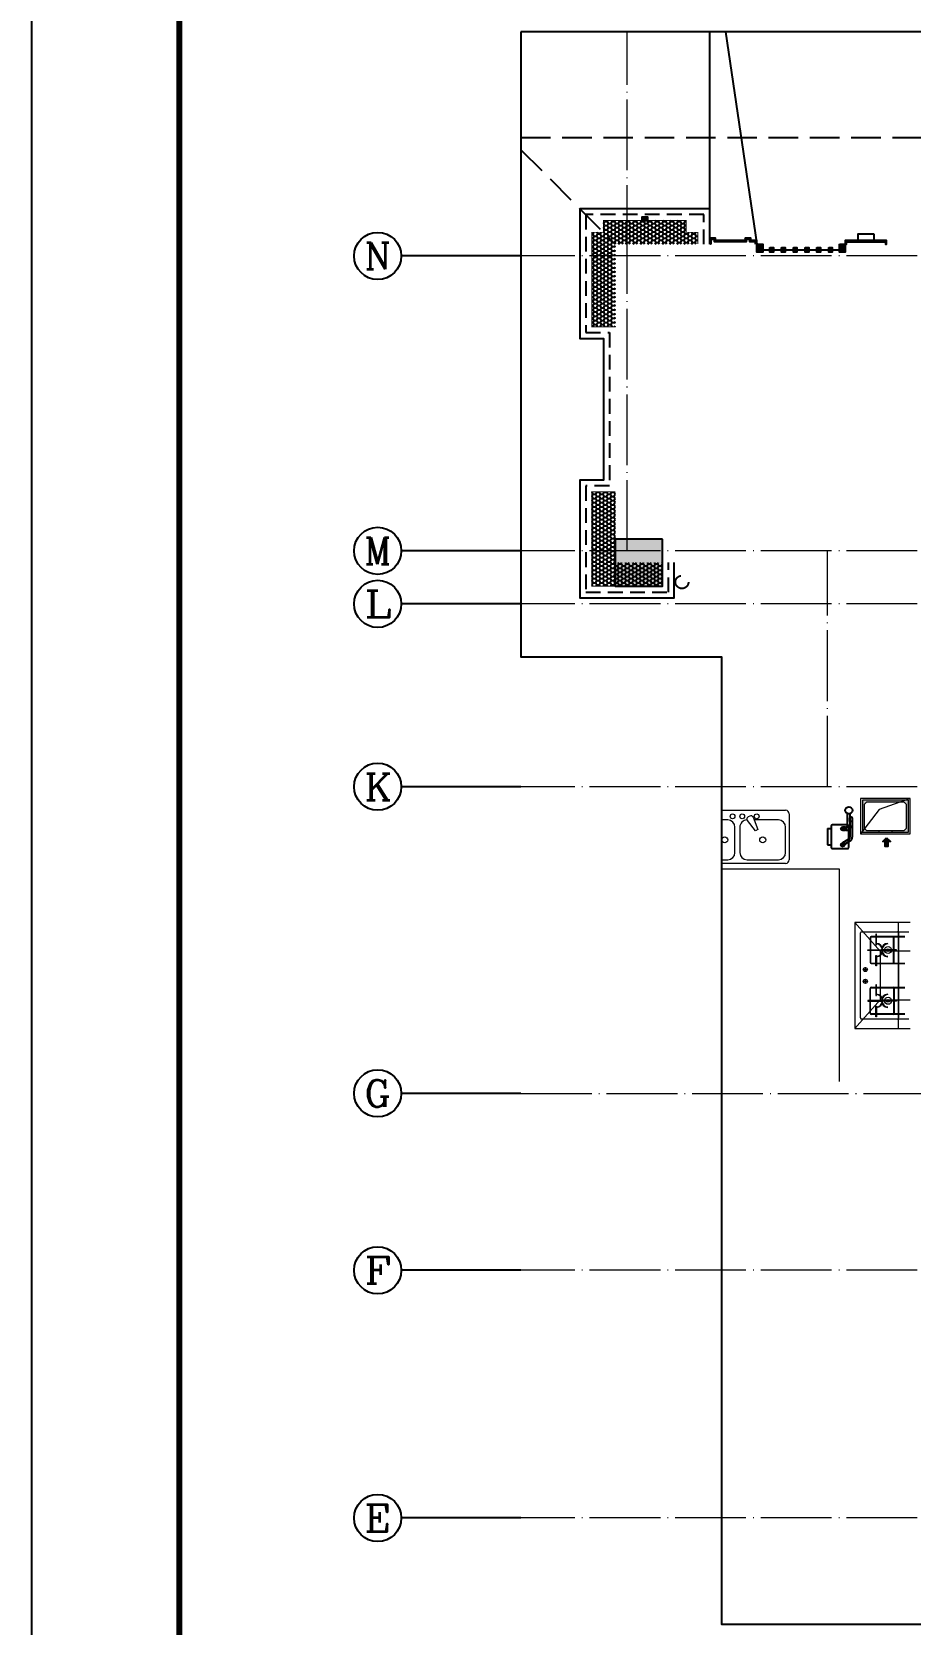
# Model space of a CAD drawing. Extents: x 27938 to 725830, y -209821 to 1628073.
# Drawn here: x 394030 to 401478, y 53162 to 66662 of the extents above; entities that cross this region are included whole.
import ezdxf
from ezdxf.enums import TextEntityAlignment as Align

# ---------------------------------------------------------------- set-up
doc = ezdxf.new("R2010")
doc.units = 0
doc.header["$LTSCALE"] = 1000
doc.header["$MEASUREMENT"] = 0
for name, pattern in [('DASH', [0.35, 0.25, -0.1]), ('DOTE', [2.42, 2, -0.2, 0.02, -0.2]), ('HIDDEN', [0.375, 0.25, -0.125])]:
    doc.linetypes.add(name, pattern=pattern)
for name, color, linetype in [('A-EQPM-MECH', 191, 'Continuous'), ('AH-FURNITURE', 1, 'Continuous'), ('AXIS', 3, 'Continuous'), ('AXIS_TEXT', 4, 'Continuous'), ('DIM_SYMB', 3, 'Continuous'), ('VPIPE-雨水', 4, 'DASH'), ('修改标示', 212, 'Continuous'), ('卫生间', 6, 'Continuous'), ('图框', 140, 'Continuous'), ('建筑-排气道', 9, 'Continuous'), ('看线', 251, 'Continuous'), ('立面', 73, 'Continuous'), ('立面-看线', 251, 'Continuous'), ('铝合金', 144, 'Continuous')]:
    doc.layers.add(name, color=color, linetype=linetype)
for name, color, linetype, lineweight in [('DOTE', 19, 'DOTE', 9), ('LVTRY', 1, 'Continuous', 13), ('PUB_HATCH', 8, 'Continuous', 9), ('立面-洞口示意', 152, 'Continuous', 13)]:
    doc.layers.add(name, color=color, linetype=linetype, lineweight=lineweight)
doc.layers.add('yichutu', color=7, linetype='Continuous', true_color=0xffffff, plot=False)
doc.styles.add('_TCH_AXIS', font='COMPLEX', dxfattribs={"bigfont": 'GBCBIG'})
doc.styles.add('COMPLEX', font='COMPLEX')
doc.styles.add('DIM_FONT', font='SIMPLEX.shx', dxfattribs={"width": 0.56})

# ---------------------------------------------------------------- blocks, each defined once
blk = doc.blocks.new('yct-841-594-84100-59399.9999999999-100-1000.0')
at = {"layer": 'yichutu', "color": 7, "true_color": 0xffffff}
blk.add_lwpolyline([(0, 0), (0, 59400), (84100, 59400), (84100, 0)], close=True, dxfattribs=at)
blk = doc.blocks.new('A$C7D502F78')
at = {"layer": '修改标示', "ltscale": 2}
blk.add_lwpolyline([(-151, 197), (-11, 197), (-11, 142), (-151, 142)], close=True, dxfattribs=at)
blk = doc.blocks.new('A$C028C60F5')
at = {"color": 6}
blk.add_lwpolyline([(400, 0), (0, 0), (0, -400), (400, -400)], close=True, dxfattribs=at)
at = {"layer": 'PUB_HATCH'}
blk.add_solid([(0, -400), (400, -400), (0, 0), (400, 0)], dxfattribs=at)
blk = doc.blocks.new('A$C3EFA6995')
for p in [(9700, -2400), (15900, -2400)]:
    blk.add_blockref('A$C028C60F5', p)
blk = doc.blocks.new('A$C60D053AF')
at = {"layer": 'AH-FURNITURE', "color": 8}
for p, q in [((233, -90), (128, -90)), ((233, -110), (128, -110)), ((193, -71), (328, -71)), ((193, -91), (328, -91)), ((245, -129), (245, -122)), ((265, -129), (265, -122)), ((342, -97), (370, -143)), ((356, -83), (384, -129)), ((255, -281), (255, -251)), ((393, -281), (393, -251)), ((255, -281), (393, -281))]:
    blk.add_line(p, q, dxfattribs=at)
for points in [[(170, -68, 1), (170, -94), (193, -94), (193, -68)], [(234, -251), (414, -251, 0.414214), (424, -241), (424, -111, 0.414214), (414, -101), (234, -101, 0.414214), (224, -111), (224, -241, 0.414214)], [(268, -122), (268, -107, 0.414214), (248, -87), (233, -87), (233, -113), (242, -113), (242, -122)], [(242, -152, 1), (268, -152), (268, -129), (242, -129)], [(384, -161, 1), (402, -143), (386, -127), (368, -145)]]:
    blk.add_lwpolyline(points, format="xyb", close=True, dxfattribs=at)
for centre, radius in [((100, -100), 30), ((255, -152), 15), ((255, -152), 10), ((393, -152), 15), ((393, -152), 10)]:
    blk.add_circle(centre, radius, dxfattribs=at)
for radius in [40, 20]:
    blk.add_arc((328, -111), radius, 45, 90, dxfattribs=at)
blk = doc.blocks.new('*U69')
h = blk.add_hatch(color=5)
h.set_gradient(color1=(0, 0, 255), rotation=180, tint=1)
h.paths.add_polyline_path([(0, 0), (-6.35, -6.35), (-6.35, -2.159), (-15, -2.159), (-15, 2.159), (-6.35, 2.159), (-6.35, 6.35)])
at = {"color": 0, "linetype": 'Continuous'}
blk.add_lwpolyline([(0, 0), (-6.35, -6.35), (-6.35, -2.159), (-15, -2.159), (-15, 2.159), (-6.35, 2.159), (-6.35, 6.35)], close=True, dxfattribs=at)
blk = doc.blocks.new('sgrsefv')
at = {"layer": 'PUB_HATCH'}
blk.add_hatch(color=256, dxfattribs=at).paths.add_polyline_path([(1112933, 840916), (1112933, 840646), (1113073, 840646), (1113073, 840661), (1112968, 840661), (1112948, 840681), (1112948, 840881), (1112968, 840901), (1113288, 840901), (1113308, 840881), (1113308, 840681), (1113288, 840661), (1113183, 840661), (1113183, 840646), (1113323, 840646), (1113323, 840916)])
at = {"layer": 'LVTRY', "color": 1}
for p, q in [((1113073, 840661), (1113073, 840646)), ((1113183, 840661), (1113183, 840646))]:
    blk.add_line(p, q, dxfattribs=at)
for points in [[(1112918, 840931), (1113338, 840931), (1113338, 840631), (1112918, 840631)], [(1112933, 840916), (1113323, 840916), (1113323, 840646), (1112933, 840646)], [(1113288, 840661), (1112968, 840661), (1112948, 840681), (1112948, 840881), (1112968, 840901), (1113288, 840901), (1113308, 840881), (1113308, 840681), (1113288, 840661)]]:
    blk.add_lwpolyline(points, close=True, dxfattribs=at)
at = {"layer": '立面-洞口示意'}
blk.add_lwpolyline([(1112918, 840931), (1113182, 840837), (1113338, 840631)], dxfattribs=at)
at = {"layer": '建筑-排气道', "xscale": -5, "yscale": 5, "zscale": 5, "rotation": 270}
blk.add_blockref('*U69', (1113118, 840599), dxfattribs=at)
blk = doc.blocks.new('_AXISO')
blk.add_circle((0, 0), 0.5)
at = {"layer": 'AXIS_TEXT', "style": 'COMPLEX', "width": 1.041667}
blk.add_attdef('A', text='', height=0.56, dxfattribs=at).set_placement((-0.25, -0.28), (0.25, -0.28), align=Align.FIT)
blk = doc.blocks.new('A$C4D993397')
at = {"layer": '图框'}
blk.add_lwpolyline([(0, 0), (42050, 0), (42050, -29700), (0, -29700)], close=True, dxfattribs=at)
blk.add_lwpolyline([(0, 0), (42050, 0), (42050, -29700), (0, -29700)], close=True, dxfattribs=at)
at = {"layer": '图框', "const_width": 50}
blk.add_lwpolyline([(41550, -29200), (41550, -500), (1250, -500), (1250, -29200)], close=True, dxfattribs=at)

msp = doc.modelspace()

# ---------------------------------------------------------------- hatches: boundary and pattern name
at = {"layer": '立面'}
h = msp.add_hatch(dxfattribs=at)
h.set_pattern_fill('ANSI31', color=251, scale=2)
h.set_pattern_definition([(45, (-489072.3937, -730503.131), (-2.24506403, 2.24506403), [])])
h.paths.add_polyline_path([(399202.9, 65062.4), (399252.9, 65062.4), (399252.9, 65092.4), (399202.9, 65092.4)])
h = msp.add_hatch(dxfattribs=at)
h.set_pattern_fill('ANSI31', color=251, scale=2)
h.set_pattern_definition([(45, (-301064.645, -890217.961), (-2.24506403, 2.24506403), [])])
h.paths.add_polyline_path([(399777.9, 64862.5), (400177.6, 64862.5), (400177.6, 64892.5), (400127.6, 64892.5), (400127.6, 64912.6), (400077.6, 64912.6), (400077.6, 64892.6), (399827.8, 64892.3), (399827.6, 64912.6), (399777.9, 64912.6)])
h.paths.add_polyline_path([(399787.9, 64862.5), (400167.6, 64862.5), (400167.6, 64882.5), (400117.6, 64882.5), (400117.6, 64902.6), (400087.6, 64902.6), (400087.6, 64882.6), (399817.8, 64882.3), (399817.7, 64902.6), (399787.9, 64902.6)])
h = msp.add_hatch(dxfattribs=at)
h.set_pattern_fill('ANSI31', color=251, scale=2)
h.set_pattern_definition([(45, (-301124.8806, -890218.1434), (-2.24506403, 2.24506403), [])])
h.paths.add_polyline_path([(400177.6, 64862.4), (400227.6, 64862.4), (400227.6, 64795.7), (400177.6, 64795.7)])
h = msp.add_hatch(dxfattribs=at)
h.set_pattern_fill('ANSI31', color=251, scale=2)
h.set_pattern_definition([(45, (-301014.88, -890218.144), (-2.24506403, 2.24506403), [])])
h.paths.add_polyline_path([(400287.6, 64835.4), (400317.6, 64835.4), (400317.6, 64795.7), (400287.6, 64795.7)])
h = msp.add_hatch(dxfattribs=at)
h.set_pattern_fill('ANSI31', color=251, scale=2)
h.set_pattern_definition([(45, (-300914.88, -890218.145), (-2.24506403, 2.24506403), [])])
h.paths.add_polyline_path([(400387.6, 64835.4), (400417.6, 64835.4), (400417.6, 64795.7), (400387.6, 64795.7)])
h = msp.add_hatch(dxfattribs=at)
h.set_pattern_fill('ANSI31', color=251, scale=2)
h.set_pattern_definition([(45, (-300814.88, -890218.1458), (-2.24506403, 2.24506403), [])])
h.paths.add_polyline_path([(400487.6, 64835.4), (400517.6, 64835.4), (400517.6, 64795.7), (400487.6, 64795.7)])
h = msp.add_hatch(dxfattribs=at)
h.set_pattern_fill('ANSI31', color=251, scale=2)
h.set_pattern_definition([(45, (-300714.88, -890218.1467), (-2.24506403, 2.24506403), [])])
h.paths.add_polyline_path([(400587.6, 64835.4), (400617.6, 64835.4), (400617.6, 64795.7), (400587.6, 64795.7)])
h = msp.add_hatch(dxfattribs=at)
h.set_pattern_fill('ANSI31', color=251, scale=2)
h.set_pattern_definition([(45, (-300614.88, -890218.1477), (-2.24506403, 2.24506403), [])])
h.paths.add_polyline_path([(400687.6, 64835.4), (400717.6, 64835.4), (400717.6, 64795.7), (400687.6, 64795.7)])
h = msp.add_hatch(dxfattribs=at)
h.set_pattern_fill('ANSI31', color=251, scale=2)
h.set_pattern_definition([(45, (-300514.88, -890218.1486), (-2.24506403, 2.24506403), [])])
h.paths.add_polyline_path([(400787.6, 64835.4), (400817.6, 64835.4), (400817.6, 64795.7), (400787.6, 64795.7)])
h = msp.add_hatch(dxfattribs=at)
h.set_pattern_fill('ANSI31', color=251, scale=2)
h.set_pattern_definition([(45, (-300424.8773, -890218.1396), (-2.24506403, 2.24506403), [])])
h.paths.add_polyline_path([(400877.6, 64862.4), (400927.6, 64862.4), (400927.6, 64795.7), (400877.6, 64795.7)])
h = msp.add_hatch(dxfattribs=at)
h.set_pattern_fill('ANSI31', color=251, scale=2)
h.set_pattern_definition([(45, (-489272.3937, -731572.6303), (-2.24506403, 2.24506403), [])])
edge = h.paths.add_edge_path()
edge.add_line((400927.6, 64862.4), (400937.6, 64862.4))
edge.add_line((400937.6, 64862.4), (400937.6, 64882.4))
edge.add_line((400937.6, 64882.4), (401267.6, 64882.4))
edge.add_line((401267.6, 64882.4), (401267.6, 64862.5))
edge.add_line((401267.6, 64862.5), (401277.6, 64862.4))
edge.add_line((401277.6, 64862.4), (401277.6, 64892.4))
edge.add_line((401277.6, 64892.4), (400927.6, 64892.4))
edge.add_line((400927.6, 64892.4), (400927.6, 64862.4))
at = {"layer": '立面-看线'}
h = msp.add_hatch(dxfattribs=at)
h.set_pattern_fill('HONEY', color=256, scale=13)
h.set_pattern_definition([(0, (-30039.579, -467154.355), (30.95625, 17.872595), [20.6375, -41.275]), (120, (-30039.579, -467154.355), (-30.9562463, 17.8726014), [20.6375, -41.275]), (60, (-30039.579, -467154.355), (3.7e-06, 35.7451964), [-41.275, 20.6375])])
h.paths.add_polyline_path([(399577.9, 64962.4), (399577.9, 65062.4), (398877.9, 65062.4), (398877.9, 64962.4), (398777.9, 64962.4), (398777.9, 64162.4), (398977.6, 64162.4), (398977.6, 64862.4), (399677, 64862.4), (399677, 64962.4)])
h = msp.add_hatch(dxfattribs=at)
h.set_pattern_fill('HONEY', color=256, scale=13)
h.set_pattern_definition([(0, (-30138.942, -470254.354), (30.95625, 17.872595), [20.6375, -41.275]), (120, (-30138.942, -470254.354), (-30.9562463, 17.8726014), [20.6375, -41.275]), (60, (-30138.942, -470254.354), (3.7e-06, 35.7451964), [-41.275, 20.6375])])
h.paths.add_polyline_path([(399377.6, 62162.4), (398977.6, 62162.4), (398977.6, 62762.4), (398778.2, 62762.4), (398778.2, 61962.4), (399377.6, 61962.4)])

# ---------------------------------------------------------------- linework, layer by layer
at = {"color": 1, "const_width": 8}
for points in [[(398977.6, 64162.4), (398777.9, 64162.4), (398777.9, 64962.4), (398877.9, 64962.4), (398877.9, 65062.4), (399167.9, 65062.4), (399167.9, 65062.4), (399287.9, 65062.4), (399287.9, 65062.4), (399577.9, 65062.4), (399577.9, 64962.4), (399677.9, 64962.4), (399677.9, 64862.4)], [(398977.6, 62762.4), (398777.6, 62762.4), (398777.6, 61962.4), (399377.6, 61962.4), (399377.6, 62162.4)]]:
    msp.add_lwpolyline(points, dxfattribs=at)
at = {"layer": 'A-EQPM-MECH', "color": 2}
for points in [[(399777.9, 64862.4), (399777.9, 66662.4)], [(399911.1, 66662.4), (400177.6, 64862.4)]]:
    msp.add_lwpolyline(points, dxfattribs=at)
at = {"layer": 'AXIS'}
for p, q in [((398177.6, 64762.4), (397163, 64762.4)), ((398177.6, 62262.4), (397163, 62262.4)), ((398177.6, 61812.4), (397163, 61812.4)), ((398177.6, 60262.4), (397163, 60262.4)), ((398177.6, 57662.4), (397163, 57662.4)), ((398177.6, 56162.4), (397163, 56162.4)), ((398177.6, 54062.4), (397163, 54062.4))]:
    msp.add_line(p, q, dxfattribs=at)
at = {"layer": 'DIM_SYMB'}
msp.add_lwpolyline([(398177.6, 66662.4), (398177.6, 61362.4), (399877.6, 61362.4), (399877.6, 53162.4), (406077.6, 53162.4), (406077.6, 61362.4), (412427.6, 61362.4), (412427.6, 66662.4)], close=True, dxfattribs=at)
at = {"layer": 'DOTE', "linetype": 'DOTE', "ltscale": 0.3}
for p, q in [((399077.6, 64762.4), (399077.6, 66662.4)), ((412427.6, 64762.4), (398177.6, 64762.4)), ((399077.6, 62262.4), (399077.6, 64762.4)), ((412427.6, 62262.4), (398177.6, 62262.4)), ((400777.6, 60262.4), (400777.6, 62262.4)), ((412427.6, 61812.4), (398177.6, 61812.4)), ((412427.6, 60262.4), (398177.6, 60262.4)), ((398177.6, 57662.6), (412427.6, 57662.6)), ((412427.6, 56162.4), (398177.6, 56162.4)), ((412427.6, 54062.4), (398177.6, 54062.4))]:
    msp.add_line(p, q, dxfattribs=at)
at = {"layer": 'LVTRY'}
for p, q in [((399877.6, 60062.4), (400422, 60062.4)), ((399931, 59980.5), (399877.6, 59980.5)), ((400167.6, 59889.6), (400097.3, 59975)), ((400117.2, 60014), (400102.9, 60005.7)), ((400146.5, 60003.4), (400185.4, 59899.8)), ((400360.6, 59980.5), (400155.1, 59980.5)), ((400452.6, 60031.7), (400452.6, 59643)), ((399992.4, 59704.4), (399992.4, 59919.2)), ((400033.3, 59919.2), (400033.3, 59704.4)), ((400185.4, 59899.8), (400167.6, 59889.6)), ((400422, 59704.4), (400422, 59919.2)), ((399877.6, 59643), (399931, 59643)), ((400422, 59612.4), (399877.6, 59612.4)), ((400094.7, 59643), (400360.6, 59643)), ((401057.6, 58302.4), (401057.6, 59022.4)), ((401067.6, 59032.4), (401467.6, 59032.4)), ((401187.9, 59012.4), (401187.9, 58922.4)), ((401192.4, 59012.4), (401187.9, 59012.4)), ((401192.4, 58922.4), (401192.4, 59012.4)), ((401377.6, 59022.4), (401377.6, 58302.4)), ((401117.6, 58879.6), (401245.1, 58879.6)), ((401117.6, 58875.1), (401117.6, 58879.6)), ((401245.1, 58875.1), (401117.6, 58875.1)), ((401137.6, 58982.4), (401137.6, 58772.4)), ((401142.6, 58982.4), (401142.6, 58772.4)), ((401432.6, 58992.4), (401147.6, 58992.4)), ((401432.6, 58987.4), (401147.6, 58987.4)), ((401187.9, 58922.4), (401192.4, 58922.4)), ((401362.6, 58879.6), (401235.1, 58879.6)), ((401235.1, 58879.6), (401235.1, 58875.1)), ((401235.1, 58875.1), (401362.6, 58875.1)), ((401245.1, 58879.6), (401245.1, 58875.1)), ((401337.6, 58772.4), (401337.6, 58982.4)), ((401342.6, 58772.4), (401342.6, 58982.4)), ((401362.6, 58875.1), (401362.6, 58879.6)), ((401377.6, 58454.3), (401377.6, 58869.4)), ((401097.6, 58693), (401097.6, 58731.8)), ((401147.6, 58767.4), (401432.6, 58767.4)), ((401147.6, 58762.4), (401432.6, 58762.4)), ((401187.9, 58742.4), (401187.9, 58832.4)), ((401187.9, 58832.4), (401192.4, 58832.4)), ((401192.4, 58742.4), (401187.9, 58742.4)), ((401192.4, 58832.4), (401192.4, 58742.4)), ((401078.2, 58712.4), (401117, 58712.4)), ((401078.2, 58612.4), (401117, 58612.4)), ((401097.6, 58593), (401097.6, 58631.8)), ((401137.6, 58342.4), (401137.6, 58552.4)), ((401142.6, 58342.4), (401142.6, 58552.4)), ((401147.6, 58562.4), (401432.6, 58562.4)), ((401147.6, 58557.4), (401432.6, 58557.4)), ((401187.9, 58582.4), (401187.9, 58492.4)), ((401192.4, 58582.4), (401187.9, 58582.4)), ((401187.9, 58492.4), (401192.4, 58492.4)), ((401192.4, 58492.4), (401192.4, 58582.4)), ((401337.6, 58552.4), (401337.6, 58342.4)), ((401342.6, 58552.4), (401342.6, 58342.4)), ((401245.1, 58449.6), (401117.6, 58449.6)), ((401117.6, 58449.6), (401117.6, 58445.1)), ((401117.6, 58445.1), (401245.1, 58445.1)), ((401432.6, 58337.4), (401147.6, 58337.4)), ((401432.6, 58332.4), (401147.6, 58332.4)), ((401187.9, 58312.4), (401187.9, 58402.4)), ((401187.9, 58402.4), (401192.4, 58402.4)), ((401192.4, 58402.4), (401192.4, 58312.4)), ((401235.1, 58445.1), (401235.1, 58449.6)), ((401235.1, 58449.6), (401362.6, 58449.6)), ((401362.6, 58445.1), (401235.1, 58445.1)), ((401245.1, 58445.1), (401245.1, 58449.6)), ((401362.6, 58449.6), (401362.6, 58445.1)), ((401467.6, 58292.4), (401067.6, 58292.4)), ((401192.4, 58312.4), (401187.9, 58312.4))]:
    msp.add_line(p, q, dxfattribs=at)
at = {"layer": 'LVTRY', "color": 251}
for p, q in [((401223.4, 58869.4), (401007.4, 59112.4)), ((401477.6, 59112.4), (401007.4, 59112.4)), ((401007.4, 59112.4), (401007.4, 58212.4)), ((401377.6, 58212.4), (401377.6, 59112.4)), ((401477.6, 58869.4), (401223.4, 58869.4)), ((401223.4, 58869.4), (401223.4, 58454.3)), ((401007.4, 58212.4), (401223.4, 58454.3)), ((401223.4, 58454.3), (401477.6, 58454.3)), ((401007.4, 58212.4), (401477.6, 58212.4))]:
    msp.add_line(p, q, dxfattribs=at)
at = {"layer": 'LVTRY'}
msp.add_lwpolyline([(400877.6, 57762.4), (400877.6, 59562.4), (399877.6, 59562.4)], dxfattribs=at)
for centre, radius in [((399972, 60011.2), 20.5), ((400053.8, 60011.2), 20.5), ((400176.5, 60011.2), 20.5), ((399905.5, 59811.8), 25.6), ((400227.6, 59811.8), 25.6), ((401290.1, 58877.4), 29.7), ((401290.1, 58877.4), 11.7), ((401097.6, 58712.4), 17), ((401097.6, 58612.4), 17), ((401290.1, 58447.4), 29.7), ((401290.1, 58447.4), 11.7)]:
    msp.add_circle(centre, radius, dxfattribs=at)
for centre, radius, start, end in [((399931, 59919.2), 61.4, 0.00001, 90.00001), ((400094.7, 59919.2), 61.4, 90.00001, 180.00001), ((400113.1, 59988), 20.5, 120.00001, 219.46233), ((400127.4, 59996.3), 20.5, 20.53769, 120.00001), ((400360.6, 59919.2), 61.4, 0.00001, 90.00001), ((400422, 60031.7), 30.7, 0.00001, 90.00001), ((399931, 59704.4), 61.4, 270.00001, 0.00001), ((400094.7, 59704.4), 61.4, 180.00001, 270.00001), ((400360.6, 59704.4), 61.4, 270.00001, 0.00001), ((400422, 59643), 30.7, 270.00001, 0.00001), ((401067.6, 59022.4), 10, 90, 180), ((401367.6, 59022.4), 10, 0, 90), ((401147.6, 58982.4), 10, 90, 180), ((401147.6, 58982.4), 5, 90, 180), ((401190.1, 58877.4), 56.7, 2.27424, 87.72576), ((401190.1, 58877.4), 52.2, 2.47041, 87.52959), ((401190.1, 58877.4), 56.7, 272.27424, 357.72576), ((401190.1, 58877.4), 52.2, 272.47041, 357.52959), ((401290.1, 58877.4), 56.7, 92.27424, 177.72576), ((401290.1, 58877.4), 56.7, 182.27424, 267.72576), ((401290.1, 58877.4), 52.2, 92.47041, 177.52959), ((401290.1, 58877.4), 52.2, 182.47041, 267.52959), ((401332.6, 58982.4), 10, 0, 90), ((401332.6, 58982.4), 5, 0, 90), ((401147.6, 58772.4), 10, 180, 270), ((401147.6, 58772.4), 5, 180, 270), ((401332.6, 58772.4), 5, 270, 0), ((401332.6, 58772.4), 10, 270, 0), ((401147.6, 58552.4), 10, 90, 180), ((401147.6, 58552.4), 5, 90, 180), ((401190.1, 58447.4), 56.7, 2.27424, 87.72576), ((401190.1, 58447.4), 52.2, 2.47041, 87.52959), ((401290.1, 58447.4), 56.7, 92.27424, 177.72576), ((401290.1, 58447.4), 52.2, 92.47041, 177.52959), ((401332.6, 58552.4), 10, 0, 90), ((401332.6, 58552.4), 5, 0, 90), ((401147.6, 58342.4), 10, 180, 270), ((401147.6, 58342.4), 5, 180, 270), ((401190.1, 58447.4), 56.7, 272.27424, 357.72576), ((401190.1, 58447.4), 52.2, 272.47041, 357.52959), ((401290.1, 58447.4), 56.7, 182.27424, 267.72576), ((401290.1, 58447.4), 52.2, 182.47041, 267.52959), ((401332.6, 58342.4), 5, 270, 0), ((401332.6, 58342.4), 10, 270, 0), ((401067.6, 58302.4), 10, 180, 270), ((401367.6, 58302.4), 10, 270, 0)]:
    msp.add_arc(centre, radius, start, end, dxfattribs=at)
at = {"layer": 'VPIPE-雨水'}
msp.add_circle((399542.6, 61997.4), 55, dxfattribs=at)
at = {"layer": '卫生间', "color": 159, "linetype": 'DASH', "true_color": 0x22346e}
msp.add_line((398177.6, 65662.4), (398977.6, 64862.4), dxfattribs=at)
msp.add_lwpolyline([(406477.6, 64362.4), (406477.6, 65762.4), (398177.6, 65762.4)], dxfattribs=at)
at = {"layer": '看线', "color": 201}
msp.add_lwpolyline([(399777.9, 64862.4), (399777.9, 65162.4), (398677.9, 65162.4), (398677.9, 64062.4), (398877.6, 64062.4), (398877.6, 62862.4), (398677.6, 62862.4), (398677.6, 61862.4), (399477.6, 61862.4), (399477.6, 62162.4)], dxfattribs=at)
at = {"layer": '看线', "color": 201, "linetype": 'HIDDEN', "ltscale": 0.5}
msp.add_lwpolyline([(399727.9, 64862.4), (399727.9, 65112.4), (398727.9, 65112.4), (398727.9, 64112.4), (398927.6, 64112.4), (398927.6, 62812.4), (398727.6, 62812.4), (398727.6, 61912.4), (399427.6, 61912.4), (399427.6, 62162.4)], dxfattribs=at)
at = {"layer": '立面', "color": 6}
for p, q in [((400387.6, 64835.4), (400417.6, 64835.4)), ((400387.6, 64795.7), (400387.6, 64835.4)), ((400417.6, 64835.4), (400417.6, 64795.7)), ((400417.6, 64795.7), (400387.6, 64795.7))]:
    msp.add_line(p, q, dxfattribs=at)
at = {"layer": '立面', "color": 251}
msp.add_lwpolyline([(399202.9, 65062.4), (399252.9, 65062.4), (399252.9, 65092.4), (399202.9, 65092.4)], close=True, dxfattribs=at)
at = {"layer": '立面', "color": 6}
for points in [[(400177.6, 64862.4), (400227.6, 64862.4), (400227.6, 64795.7), (400177.6, 64795.7)], [(400487.6, 64835.4), (400517.6, 64835.4), (400517.6, 64795.7), (400487.6, 64795.7)], [(400587.6, 64835.4), (400617.6, 64835.4), (400617.6, 64795.7), (400587.6, 64795.7)], [(400687.6, 64835.4), (400717.6, 64835.4), (400717.6, 64795.7), (400687.6, 64795.7)], [(400787.6, 64835.4), (400817.6, 64835.4), (400817.6, 64795.7), (400787.6, 64795.7)], [(400877.6, 64862.4), (400927.6, 64862.4), (400927.6, 64795.7), (400877.6, 64795.7)]]:
    msp.add_lwpolyline(points, close=True, dxfattribs=at)
at = {"layer": '立面', "color": 251}
msp.add_lwpolyline([(400927.6, 64862.4), (400937.6, 64862.4), (400937.6, 64882.4), (401267.6, 64882.4), (401267.6, 64862.5), (401277.6, 64862.4), (401277.6, 64892.4), (400927.6, 64892.4), (400927.6, 64862.4)], dxfattribs=at)
at = {"layer": '铝合金', "color": 6}
for p, q in [((400227.6, 64815.5), (400287.6, 64815.5)), ((400317.6, 64815.5), (400387.6, 64815.5)), ((400417.6, 64815.5), (400487.6, 64815.5)), ((400517.6, 64815.5), (400587.6, 64815.5)), ((400617.6, 64815.5), (400687.6, 64815.5)), ((400717.6, 64815.5), (400787.6, 64815.5)), ((400817.6, 64815.5), (400877.6, 64815.5))]:
    msp.add_line(p, q, dxfattribs=at)
for points in [[(399202.9, 65062.4), (399252.9, 65062.4), (399252.9, 65092.4), (399202.9, 65092.4)], [(400177.6, 64862.4), (400227.6, 64862.4), (400227.6, 64795.7), (400177.6, 64795.7)], [(400287.6, 64835.4), (400317.6, 64835.4), (400317.6, 64795.7), (400287.6, 64795.7)], [(400387.6, 64835.4), (400417.6, 64835.4), (400417.6, 64795.7), (400387.6, 64795.7)], [(400487.6, 64835.4), (400517.6, 64835.4), (400517.6, 64795.7), (400487.6, 64795.7)], [(400587.6, 64835.4), (400617.6, 64835.4), (400617.6, 64795.7), (400587.6, 64795.7)], [(400687.6, 64835.4), (400717.6, 64835.4), (400717.6, 64795.7), (400687.6, 64795.7)], [(400787.6, 64835.4), (400817.6, 64835.4), (400817.6, 64795.7), (400787.6, 64795.7)], [(400877.6, 64862.4), (400927.6, 64862.4), (400927.6, 64795.7), (400877.6, 64795.7)]]:
    msp.add_lwpolyline(points, close=True, dxfattribs=at)
for points in [[(400177.6, 64862.5), (400177.6, 64892.5), (400127.6, 64892.5), (400127.6, 64912.6), (400077.6, 64912.6), (400077.6, 64892.6), (399827.8, 64892.3), (399827.6, 64912.6), (399777.9, 64912.6), (399777.9, 64862.5)], [(400167.6, 64862.5), (400167.6, 64882.5), (400117.6, 64882.5), (400117.6, 64902.6), (400087.6, 64902.6), (400087.6, 64882.6), (399817.8, 64882.3), (399817.7, 64902.6), (399787.9, 64902.6), (399787.9, 64862.5)], [(400927.6, 64862.4), (400937.6, 64862.4), (400937.6, 64882.4), (401267.6, 64882.4), (401267.6, 64862.5), (401277.6, 64862.4), (401277.6, 64892.4), (400927.6, 64892.4), (400927.6, 64862.4)]]:
    msp.add_lwpolyline(points, dxfattribs=at)

# ---------------------------------------------------------------- block references
for name, p in [('A$C4D993397', (394030.5, 72298.4)), ('A$C3EFA6995', (389277.6, 64762.4))]:
    msp.add_blockref(name, p)
at = {"rotation": 270}
msp.add_blockref('A$C60D053AF', (401057.6, 60162.4), dxfattribs=at)
at = {"xscale": -1}
msp.add_blockref('sgrsefv', (1514395.9, -780769), dxfattribs=at)
at = {"layer": 'AXIS'}
ref = msp.add_blockref('_AXISO', (396963, 64762.4), dxfattribs=dict(at, xscale=400, yscale=400, zscale=400))
ref.add_attrib('A', 'N', dxfattribs={"layer": 'AXIS_TEXT', "height": 226.3, "style": '_TCH_AXIS', "width": 1.105263}).set_placement((396849.9, 64649.2), (397076.2, 64649.2), align=Align.FIT)
ref = msp.add_blockref('_AXISO', (396963, 62262.4), dxfattribs=dict(at, xscale=400, yscale=400, zscale=400))
ref.add_attrib('A', 'M', dxfattribs={"layer": 'AXIS_TEXT', "height": 226.3, "style": '_TCH_AXIS'}).set_placement((396849.9, 62149.2), (397076.2, 62149.2), align=Align.FIT)
ref = msp.add_blockref('_AXISO', (396963, 61812.4), dxfattribs=dict(at, xscale=400, yscale=400, zscale=400))
ref.add_attrib('A', 'L', dxfattribs={"layer": 'AXIS_TEXT', "height": 226.3, "style": '_TCH_AXIS', "width": 1.4}).set_placement((396849.9, 61699.2), (397076.2, 61699.2), align=Align.FIT)
ref = msp.add_blockref('_AXISO', (396963, 60262.4), dxfattribs=dict(at, xscale=400, yscale=400, zscale=400))
ref.add_attrib('A', 'K', dxfattribs={"layer": 'AXIS_TEXT', "height": 226.3, "style": '_TCH_AXIS', "width": 1.105263}).set_placement((396849.9, 60149.2), (397076.2, 60149.2), align=Align.FIT)
ref = msp.add_blockref('_AXISO', (396963, 57662.4), dxfattribs=dict(at, xscale=400, yscale=400, zscale=400))
ref.add_attrib('A', 'G', dxfattribs={"layer": 'AXIS_TEXT', "height": 226.3, "style": '_TCH_AXIS', "width": 1.166667}).set_placement((396849.9, 57549.2), (397076.2, 57549.2), align=Align.FIT)
ref = msp.add_blockref('_AXISO', (396963, 56162.4), dxfattribs=dict(at, xscale=400, yscale=400, zscale=400))
ref.add_attrib('A', 'F', dxfattribs={"layer": 'AXIS_TEXT', "height": 226.3, "style": '_TCH_AXIS', "width": 1.3125}).set_placement((396849.9, 56049.2), (397076.2, 56049.2), align=Align.FIT)
ref = msp.add_blockref('_AXISO', (396963, 54062.4), dxfattribs=dict(at, xscale=400, yscale=400, zscale=400))
ref.add_attrib('A', 'E', dxfattribs={"layer": 'AXIS_TEXT', "height": 226.3, "style": '_TCH_AXIS', "width": 1.3125}).set_placement((396849.9, 53949.2), (397076.2, 53949.2), align=Align.FIT)
at = {"layer": 'yichutu', "xscale": 0.5, "yscale": 0.5, "zscale": 0.5}
msp.add_blockref('yct-841-594-84100-59399.9999999999-100-1000.0', (394030.5, 42598.4), dxfattribs=at)
at = {"layer": '修改标示', "ltscale": 2, "xscale": -1}
msp.add_blockref('A$C7D502F78', (401022, 64750), dxfattribs=at)

# ---------------------------------------------------------------- texts
at = {"layer": 'LVTRY', "style": 'DIM_FONT', "width": 0.8, "flags": 9}
for tag, s in [('YSIZE', '675'), ('XSIZE', '450')]:
    msp.add_attdef(tag, (400115.1, 60062.4), s, height=0.5, rotation=270.00001, dxfattribs=at)

doc.saveas('drawing.dxf')
